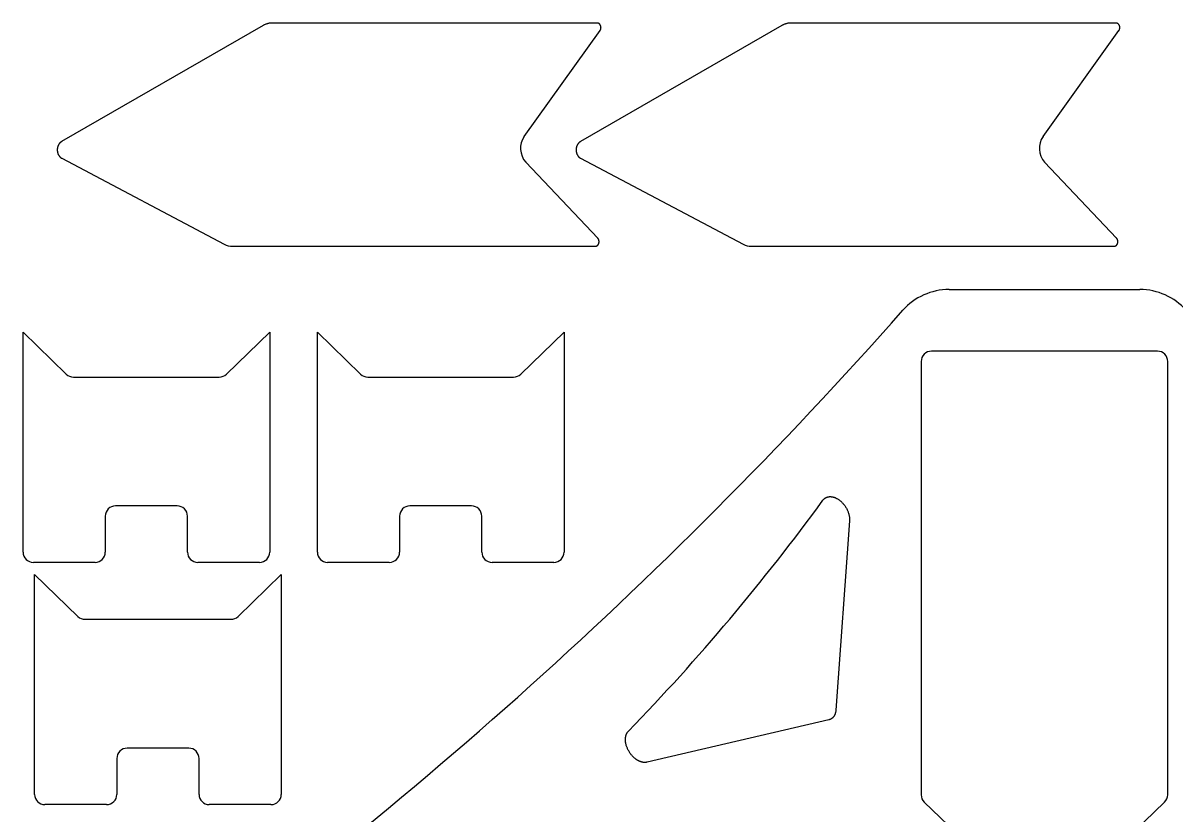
# Model space of a CAD drawing. Extents: x 2523 to 4264, y -377 to 761.
# Drawn here: x 2526 to 3087, y 373 to 758 of the extents above; entities that cross this region are included whole.
import ezdxf

# ---------------------------------------------------------------- set-up
doc = ezdxf.new("R2010")
doc.units = 0
doc.layers.get('0').update_dxf_attribs({"linetype": 'CONTINUOUS'})
doc.layers.add('DEFAULT', color=7, linetype='CONTINUOUS')

msp = doc.modelspace()

# ---------------------------------------------------------------- linework, layer by layer
for p, q in [((2976.13, 628.82), (3068.99, 628.82)), ((3077.56, 598.82), (2967.56, 598.82)), ((2962.56, 593.82), (2962.56, 382.94)), ((3082.56, 382.94), (3082.56, 593.82)), ((2964.08, 379.35), (2983.61, 360.44)), ((3061.52, 360.44), (3081.04, 379.35))]:
    msp.add_line(p, q)
at = {"color": 0, "linetype": 'BYBLOCK'}
for p, q in [((2525.61, 501.01), (2525.61, 608.01)), ((2525.61, 608.01), (2546.65, 587.62)), ((2624.56, 587.62), (2645.61, 608.01)), ((2645.61, 608.01), (2645.61, 501.01)), ((2668.8, 501.01), (2668.8, 608.01)), ((2668.8, 608.01), (2689.84, 587.62)), ((2767.75, 587.62), (2788.8, 608.01)), ((2788.8, 608.01), (2788.8, 501.01)), ((2550.13, 586.22), (2621.08, 586.22)), ((2693.32, 586.22), (2764.27, 586.22)), ((2600.61, 523.51), (2570.61, 523.51)), ((2743.8, 523.51), (2713.8, 523.51)), ((2565.61, 518.51), (2565.61, 501.01)), ((2605.61, 501.01), (2605.61, 518.51)), ((2708.8, 518.51), (2708.8, 501.01)), ((2748.8, 501.01), (2748.8, 518.51)), ((2560.61, 496.01), (2530.61, 496.01)), ((2640.61, 496.01), (2610.61, 496.01)), ((2703.8, 496.01), (2673.8, 496.01)), ((2783.8, 496.01), (2753.8, 496.01)), ((2531.22, 383.09), (2531.22, 490.09)), ((2531.22, 490.09), (2552.27, 469.7)), ((2630.18, 469.7), (2651.22, 490.09)), ((2651.22, 490.09), (2651.22, 383.09)), ((2555.75, 468.29), (2626.7, 468.29)), ((2606.22, 405.59), (2576.22, 405.59)), ((2571.22, 400.59), (2571.22, 383.09)), ((2611.22, 383.09), (2611.22, 400.59)), ((2566.22, 378.09), (2536.22, 378.09)), ((2646.22, 378.09), (2616.22, 378.09))]:
    msp.add_line(p, q, dxfattribs=at)
for centre, radius, start, end in [((2976.13, 598.82), 30, 90, 138.5038), ((3068.99, 598.82), 30, 41.4962, 90), ((1264.54, 2112.91), 2255.17, 305, 318.5038), ((2967.56, 593.82), 5, 90, 180), ((3077.56, 593.82), 5, 360, 90), ((2967.56, 382.94), 5, 180, 225.9076), ((3077.56, 382.94), 5, 314.0924, 360)]:
    msp.add_arc(centre, radius, start, end)
for centre, start, end in [((2550.13, 591.22), 225.9076, 270), ((2621.08, 591.22), 270, 314.0924), ((2693.32, 591.22), 225.9076, 270), ((2764.27, 591.22), 270, 314.0924), ((2570.61, 518.51), 90, 180), ((2600.61, 518.51), 0, 90), ((2713.8, 518.51), 90, 180), ((2743.8, 518.51), 0, 90), ((2530.61, 501.01), 180, 270), ((2560.61, 501.01), 270, 0), ((2610.61, 501.01), 180, 270), ((2640.61, 501.01), 270, 0), ((2673.8, 501.01), 180, 270), ((2703.8, 501.01), 270, 0), ((2753.8, 501.01), 180, 270), ((2783.8, 501.01), 270, 0), ((2555.75, 473.29), 225.9076, 270), ((2626.7, 473.29), 270, 314.0924), ((2576.22, 400.59), 90, 180), ((2606.22, 400.59), 360, 90), ((2536.22, 383.09), 180, 270), ((2566.22, 383.09), 270, 0), ((2616.22, 383.09), 180, 270), ((2646.22, 383.09), 270, 0)]:
    msp.add_arc(centre, 5, start, end, dxfattribs=at)
at = {"layer": 'DEFAULT'}
for p, q in [((2643.65, 757.93), (2643.38, 757.82)), ((2643.91, 758.02), (2643.65, 757.93)), ((2644.18, 758.11), (2643.91, 758.02)), ((2644.46, 758.19), (2644.18, 758.11)), ((2644.73, 758.26), (2644.46, 758.19)), ((2645.01, 758.32), (2644.73, 758.26)), ((2645.29, 758.38), (2645.01, 758.32)), ((2645.57, 758.42), (2645.29, 758.38)), ((2645.85, 758.45), (2645.57, 758.42)), ((2646.13, 758.48), (2645.85, 758.45)), ((2646.42, 758.49), (2646.13, 758.48)), ((2646.7, 758.5), (2646.42, 758.49)), ((2804.96, 758.5), (2646.7, 758.5)), ((2804.99, 758.5), (2804.96, 758.5)), ((2805.02, 758.5), (2804.99, 758.5)), ((2805.05, 758.5), (2805.02, 758.5)), ((2805.09, 758.49), (2805.05, 758.5)), ((2805.12, 758.49), (2805.09, 758.49)), ((2805.15, 758.49), (2805.12, 758.49)), ((2805.18, 758.48), (2805.15, 758.49)), ((2805.21, 758.48), (2805.18, 758.48)), ((2805.24, 758.47), (2805.21, 758.48)), ((2805.28, 758.47), (2805.24, 758.47)), ((2805.31, 758.46), (2805.28, 758.47)), ((2805.34, 758.45), (2805.31, 758.46)), ((2805.37, 758.44), (2805.34, 758.45)), ((2805.4, 758.43), (2805.37, 758.44)), ((2805.44, 758.42), (2805.4, 758.43)), ((2805.47, 758.41), (2805.44, 758.42)), ((2805.5, 758.4), (2805.47, 758.41)), ((2805.53, 758.39), (2805.5, 758.4)), ((2805.56, 758.38), (2805.53, 758.39)), ((2805.59, 758.36), (2805.56, 758.38)), ((2805.62, 758.35), (2805.59, 758.36)), ((2805.66, 758.33), (2805.62, 758.35)), ((2805.69, 758.32), (2805.66, 758.33)), ((2805.72, 758.3), (2805.69, 758.32)), ((2805.75, 758.28), (2805.72, 758.3)), ((2805.78, 758.27), (2805.75, 758.28)), ((2805.81, 758.25), (2805.78, 758.27)), ((2805.84, 758.23), (2805.81, 758.25)), ((2805.87, 758.21), (2805.84, 758.23)), ((2805.9, 758.19), (2805.87, 758.21)), ((2805.92, 758.17), (2805.9, 758.19)), ((2805.95, 758.14), (2805.92, 758.17)), ((2805.98, 758.12), (2805.95, 758.14)), ((2806.01, 758.1), (2805.98, 758.12)), ((2806.04, 758.08), (2806.01, 758.1)), ((2806.06, 758.05), (2806.04, 758.08)), ((2806.09, 758.03), (2806.06, 758.05)), ((2806.12, 758), (2806.09, 758.03)), ((2806.14, 757.97), (2806.12, 758)), ((2806.17, 757.95), (2806.14, 757.97)), ((2806.19, 757.92), (2806.17, 757.95)), ((2806.22, 757.89), (2806.19, 757.92)), ((2896.08, 757.93), (2895.82, 757.82)), ((2896.35, 758.02), (2896.08, 757.93)), ((2896.62, 758.11), (2896.35, 758.02)), ((2896.89, 758.19), (2896.62, 758.11)), ((2897.17, 758.26), (2896.89, 758.19)), ((2897.44, 758.32), (2897.17, 758.26)), ((2897.72, 758.38), (2897.44, 758.32)), ((2898, 758.42), (2897.72, 758.38)), ((2898.29, 758.45), (2898, 758.42)), ((2898.57, 758.48), (2898.29, 758.45)), ((2898.85, 758.49), (2898.57, 758.48)), ((2899.14, 758.5), (2898.85, 758.49)), ((3057.39, 758.5), (2899.14, 758.5)), ((3057.43, 758.5), (3057.39, 758.5)), ((3057.46, 758.5), (3057.43, 758.5)), ((3057.49, 758.5), (3057.46, 758.5)), ((3057.52, 758.49), (3057.49, 758.5)), ((3057.55, 758.49), (3057.52, 758.49)), ((3057.58, 758.49), (3057.55, 758.49)), ((3057.61, 758.48), (3057.58, 758.49)), ((3057.65, 758.48), (3057.61, 758.48)), ((3057.68, 758.47), (3057.65, 758.48)), ((3057.71, 758.47), (3057.68, 758.47)), ((3057.74, 758.46), (3057.71, 758.47)), ((3057.77, 758.45), (3057.74, 758.46)), ((3057.81, 758.44), (3057.77, 758.45)), ((3057.84, 758.43), (3057.81, 758.44)), ((3057.87, 758.42), (3057.84, 758.43)), ((3057.9, 758.41), (3057.87, 758.42)), ((3057.93, 758.4), (3057.9, 758.41)), ((3057.96, 758.39), (3057.93, 758.4)), ((3058, 758.38), (3057.96, 758.39)), ((3058.03, 758.36), (3058, 758.38)), ((3058.06, 758.35), (3058.03, 758.36)), ((3058.09, 758.33), (3058.06, 758.35)), ((3058.12, 758.32), (3058.09, 758.33)), ((3058.15, 758.3), (3058.12, 758.32)), ((3058.18, 758.28), (3058.15, 758.3)), ((3058.21, 758.27), (3058.18, 758.28)), ((3058.24, 758.25), (3058.21, 758.27)), ((3058.27, 758.23), (3058.24, 758.25)), ((3058.3, 758.21), (3058.27, 758.23)), ((3058.33, 758.19), (3058.3, 758.21)), ((3058.36, 758.17), (3058.33, 758.19)), ((3058.39, 758.14), (3058.36, 758.17)), ((3058.41, 758.12), (3058.39, 758.14)), ((3058.44, 758.1), (3058.41, 758.12)), ((3058.47, 758.08), (3058.44, 758.1)), ((3058.5, 758.05), (3058.47, 758.08)), ((3058.52, 758.03), (3058.5, 758.05)), ((3058.55, 758), (3058.52, 758.03)), ((3058.58, 757.97), (3058.55, 758)), ((3058.6, 757.95), (3058.58, 757.97)), ((3058.63, 757.92), (3058.6, 757.95)), ((3058.65, 757.89), (3058.63, 757.92)), ((2642.37, 757.31), (2544.33, 700.79)), ((2642.62, 757.45), (2642.37, 757.31)), ((2642.87, 757.58), (2642.62, 757.45)), ((2643.12, 757.71), (2642.87, 757.58)), ((2643.38, 757.82), (2643.12, 757.71)), ((2769.43, 703.32), (2806.34, 754.81)), ((2894.8, 757.31), (2796.77, 700.79)), ((2806.24, 757.87), (2806.22, 757.89)), ((2806.26, 757.84), (2806.24, 757.87)), ((2806.29, 757.81), (2806.26, 757.84)), ((2806.31, 757.78), (2806.29, 757.81)), ((2806.35, 757.72), (2806.31, 757.78)), ((2806.34, 754.81), (2806.39, 754.87)), ((2806.4, 757.66), (2806.35, 757.72)), ((2806.39, 754.87), (2806.42, 754.93)), ((2806.44, 757.59), (2806.4, 757.66)), ((2806.42, 754.93), (2806.46, 754.99)), ((2806.47, 757.53), (2806.44, 757.59)), ((2806.46, 754.99), (2806.5, 755.06)), ((2806.51, 757.46), (2806.47, 757.53)), ((2806.5, 755.06), (2806.53, 755.12)), ((2806.54, 757.4), (2806.51, 757.46)), ((2806.53, 755.12), (2806.56, 755.19)), ((2806.57, 757.33), (2806.54, 757.4)), ((2806.56, 755.19), (2806.59, 755.26)), ((2806.6, 757.26), (2806.57, 757.33)), ((2806.59, 755.26), (2806.62, 755.33)), ((2806.63, 757.2), (2806.6, 757.26)), ((2806.62, 755.33), (2806.65, 755.41)), ((2806.65, 757.13), (2806.63, 757.2)), ((2806.68, 757.06), (2806.65, 757.13)), ((2806.65, 755.41), (2806.68, 755.48)), ((2806.7, 756.98), (2806.68, 757.06)), ((2806.68, 755.48), (2806.7, 755.56)), ((2806.72, 756.91), (2806.7, 756.98)), ((2806.7, 755.56), (2806.72, 755.63)), ((2806.74, 756.83), (2806.72, 756.91)), ((2806.72, 755.63), (2806.74, 755.71)), ((2806.75, 756.76), (2806.74, 756.83)), ((2806.74, 755.71), (2806.75, 755.79)), ((2806.76, 756.68), (2806.75, 756.76)), ((2806.75, 755.79), (2806.77, 755.87)), ((2806.78, 756.6), (2806.76, 756.68)), ((2806.77, 755.87), (2806.78, 755.95)), ((2806.78, 756.52), (2806.78, 756.6)), ((2806.79, 756.44), (2806.78, 756.52)), ((2806.78, 756.03), (2806.79, 756.12)), ((2806.78, 755.95), (2806.78, 756.03)), ((2806.79, 756.36), (2806.79, 756.44)), ((2806.8, 756.28), (2806.79, 756.36)), ((2806.79, 756.2), (2806.8, 756.28)), ((2806.79, 756.12), (2806.79, 756.2)), ((2895.05, 757.45), (2894.8, 757.31)), ((2895.3, 757.58), (2895.05, 757.45)), ((2895.56, 757.71), (2895.3, 757.58)), ((2895.82, 757.82), (2895.56, 757.71)), ((3021.87, 703.32), (3058.78, 754.81)), ((3058.68, 757.87), (3058.65, 757.89)), ((3058.7, 757.84), (3058.68, 757.87)), ((3058.72, 757.81), (3058.7, 757.84)), ((3058.74, 757.78), (3058.72, 757.81)), ((3058.79, 757.72), (3058.74, 757.78)), ((3058.78, 754.81), (3058.82, 754.87)), ((3058.83, 757.66), (3058.79, 757.72)), ((3058.82, 754.87), (3058.86, 754.93)), ((3058.87, 757.59), (3058.83, 757.66)), ((3058.86, 754.93), (3058.9, 754.99)), ((3058.91, 757.53), (3058.87, 757.59)), ((3058.9, 754.99), (3058.93, 755.06)), ((3058.94, 757.46), (3058.91, 757.53)), ((3058.93, 755.06), (3058.97, 755.12)), ((3058.98, 757.4), (3058.94, 757.46)), ((3058.97, 755.12), (3059, 755.19)), ((3059.01, 757.33), (3058.98, 757.4)), ((3059, 755.19), (3059.03, 755.26)), ((3059.04, 757.26), (3059.01, 757.33)), ((3059.03, 755.26), (3059.06, 755.33)), ((3059.06, 757.2), (3059.04, 757.26)), ((3059.09, 757.13), (3059.06, 757.2)), ((3059.06, 755.33), (3059.08, 755.41)), ((3059.08, 755.41), (3059.11, 755.48)), ((3059.11, 757.06), (3059.09, 757.13)), ((3059.13, 756.98), (3059.11, 757.06)), ((3059.11, 755.48), (3059.13, 755.56)), ((3059.15, 756.91), (3059.13, 756.98)), ((3059.13, 755.56), (3059.15, 755.63)), ((3059.17, 756.83), (3059.15, 756.91)), ((3059.15, 755.63), (3059.17, 755.71)), ((3059.19, 756.76), (3059.17, 756.83)), ((3059.17, 755.71), (3059.19, 755.79)), ((3059.2, 756.68), (3059.19, 756.76)), ((3059.19, 755.79), (3059.2, 755.87)), ((3059.21, 756.6), (3059.2, 756.68)), ((3059.2, 755.87), (3059.21, 755.95)), ((3059.22, 756.52), (3059.21, 756.6)), ((3059.21, 755.95), (3059.22, 756.03)), ((3059.22, 756.44), (3059.22, 756.52)), ((3059.23, 756.36), (3059.22, 756.44)), ((3059.22, 756.12), (3059.23, 756.2)), ((3059.22, 756.03), (3059.22, 756.12)), ((3059.23, 756.28), (3059.23, 756.36)), ((3059.23, 756.2), (3059.23, 756.28)), ((2542.25, 697.16), (2542.24, 697)), ((2542.24, 697), (2542.24, 696.85)), ((2542.24, 696.85), (2542.24, 696.7)), ((2542.24, 696.7), (2542.24, 696.55)), ((2542.24, 696.55), (2542.25, 696.4)), ((2542.27, 697.31), (2542.25, 697.16)), ((2542.25, 696.4), (2542.27, 696.24)), ((2542.28, 697.47), (2542.27, 697.31)), ((2542.27, 696.24), (2542.28, 696.09)), ((2542.31, 697.62), (2542.28, 697.47)), ((2542.33, 697.78), (2542.31, 697.62)), ((2542.37, 697.93), (2542.33, 697.78)), ((2542.4, 698.09), (2542.37, 697.93)), ((2542.44, 698.24), (2542.4, 698.09)), ((2542.49, 698.39), (2542.44, 698.24)), ((2542.54, 698.54), (2542.49, 698.39)), ((2542.6, 698.69), (2542.54, 698.54)), ((2542.66, 698.83), (2542.6, 698.69)), ((2542.72, 698.98), (2542.66, 698.83)), ((2542.79, 699.12), (2542.72, 698.98)), ((2542.86, 699.26), (2542.79, 699.12)), ((2542.94, 699.39), (2542.86, 699.26)), ((2543.02, 699.52), (2542.94, 699.39)), ((2543.11, 699.65), (2543.02, 699.52)), ((2543.15, 699.71), (2543.11, 699.65)), ((2543.2, 699.77), (2543.15, 699.71)), ((2543.24, 699.83), (2543.2, 699.77)), ((2543.29, 699.89), (2543.24, 699.83)), ((2543.33, 699.94), (2543.29, 699.89)), ((2543.38, 700), (2543.33, 699.94)), ((2543.43, 700.05), (2543.38, 700)), ((2543.48, 700.11), (2543.43, 700.05)), ((2543.53, 700.16), (2543.48, 700.11)), ((2543.58, 700.21), (2543.53, 700.16)), ((2543.63, 700.26), (2543.58, 700.21)), ((2543.68, 700.31), (2543.63, 700.26)), ((2543.73, 700.36), (2543.68, 700.31)), ((2543.79, 700.4), (2543.73, 700.36)), ((2543.84, 700.45), (2543.79, 700.4)), ((2543.89, 700.49), (2543.84, 700.45)), ((2543.95, 700.53), (2543.89, 700.49)), ((2544, 700.57), (2543.95, 700.53)), ((2544.06, 700.61), (2544, 700.57)), ((2544.11, 700.65), (2544.06, 700.61)), ((2544.17, 700.69), (2544.11, 700.65)), ((2544.22, 700.72), (2544.17, 700.69)), ((2544.28, 700.76), (2544.22, 700.72)), ((2544.33, 700.79), (2544.28, 700.76)), ((2794.68, 697), (2794.67, 696.85)), ((2794.67, 696.85), (2794.67, 696.7)), ((2794.67, 696.7), (2794.68, 696.55)), ((2794.69, 697.16), (2794.68, 697)), ((2794.68, 696.55), (2794.69, 696.4)), ((2794.7, 697.31), (2794.69, 697.16)), ((2794.69, 696.4), (2794.7, 696.24)), ((2794.72, 697.47), (2794.7, 697.31)), ((2794.7, 696.24), (2794.72, 696.09)), ((2794.74, 697.62), (2794.72, 697.47)), ((2794.77, 697.78), (2794.74, 697.62)), ((2794.8, 697.93), (2794.77, 697.78)), ((2794.84, 698.09), (2794.8, 697.93)), ((2794.88, 698.24), (2794.84, 698.09)), ((2794.93, 698.39), (2794.88, 698.24)), ((2794.98, 698.54), (2794.93, 698.39)), ((2795.03, 698.69), (2794.98, 698.54)), ((2795.09, 698.83), (2795.03, 698.69)), ((2795.16, 698.98), (2795.09, 698.83)), ((2795.23, 699.12), (2795.16, 698.98)), ((2795.3, 699.26), (2795.23, 699.12)), ((2795.38, 699.39), (2795.3, 699.26)), ((2795.46, 699.52), (2795.38, 699.39)), ((2795.54, 699.65), (2795.46, 699.52)), ((2795.59, 699.71), (2795.54, 699.65)), ((2795.63, 699.77), (2795.59, 699.71)), ((2795.68, 699.83), (2795.63, 699.77)), ((2795.72, 699.89), (2795.68, 699.83)), ((2795.77, 699.94), (2795.72, 699.89)), ((2795.82, 700), (2795.77, 699.94)), ((2795.86, 700.05), (2795.82, 700)), ((2795.91, 700.11), (2795.86, 700.05)), ((2795.96, 700.16), (2795.91, 700.11)), ((2796.01, 700.21), (2795.96, 700.16)), ((2796.07, 700.26), (2796.01, 700.21)), ((2796.12, 700.31), (2796.07, 700.26)), ((2796.17, 700.36), (2796.12, 700.31)), ((2796.22, 700.4), (2796.17, 700.36)), ((2796.27, 700.45), (2796.22, 700.4)), ((2796.33, 700.49), (2796.27, 700.45)), ((2796.38, 700.53), (2796.33, 700.49)), ((2796.44, 700.57), (2796.38, 700.53)), ((2796.49, 700.61), (2796.44, 700.57)), ((2796.55, 700.65), (2796.49, 700.61)), ((2796.6, 700.69), (2796.55, 700.65)), ((2796.66, 700.72), (2796.6, 700.69)), ((2796.71, 700.76), (2796.66, 700.72)), ((2796.77, 700.79), (2796.71, 700.76)), ((2542.28, 696.09), (2542.31, 695.93)), ((2542.31, 695.93), (2542.33, 695.78)), ((2542.33, 695.78), (2542.36, 695.63)), ((2542.36, 695.63), (2542.4, 695.47)), ((2542.4, 695.47), (2542.44, 695.32)), ((2542.44, 695.32), (2542.49, 695.17)), ((2542.49, 695.17), (2542.54, 695.02)), ((2542.54, 695.02), (2542.59, 694.87)), ((2542.59, 694.87), (2542.65, 694.72)), ((2542.65, 694.72), (2542.72, 694.58)), ((2542.72, 694.58), (2542.78, 694.44)), ((2542.78, 694.44), (2542.86, 694.3)), ((2542.86, 694.3), (2542.93, 694.17)), ((2542.93, 694.17), (2543.01, 694.04)), ((2543.01, 694.04), (2543.1, 693.91)), ((2543.1, 693.91), (2543.14, 693.85)), ((2543.14, 693.85), (2543.19, 693.79)), ((2543.19, 693.79), (2543.23, 693.73)), ((2543.23, 693.73), (2543.28, 693.67)), ((2543.28, 693.67), (2543.33, 693.61)), ((2543.33, 693.61), (2543.37, 693.56)), ((2543.37, 693.56), (2543.42, 693.5)), ((2543.42, 693.5), (2543.47, 693.45)), ((2543.47, 693.45), (2543.52, 693.39)), ((2543.52, 693.39), (2543.57, 693.34)), ((2543.57, 693.34), (2543.62, 693.29)), ((2543.62, 693.29), (2543.67, 693.24)), ((2543.67, 693.24), (2543.73, 693.19)), ((2543.73, 693.19), (2543.78, 693.15)), ((2543.78, 693.15), (2543.83, 693.1)), ((2543.83, 693.1), (2543.89, 693.06)), ((2543.89, 693.06), (2543.94, 693.02)), ((2543.94, 693.02), (2544, 692.97)), ((2544, 692.97), (2544.05, 692.93)), ((2544.05, 692.93), (2544.11, 692.9)), ((2544.11, 692.9), (2544.16, 692.86)), ((2544.16, 692.86), (2544.22, 692.82)), ((2544.22, 692.82), (2544.27, 692.79)), ((2544.27, 692.79), (2544.33, 692.75)), ((2544.33, 692.75), (2544.39, 692.72)), ((2544.39, 692.72), (2544.44, 692.69)), ((2544.44, 692.69), (2623.49, 650.89)), ((2805.23, 653.78), (2770.16, 690.76)), ((2794.72, 696.09), (2794.74, 695.93)), ((2794.74, 695.93), (2794.77, 695.78)), ((2794.77, 695.78), (2794.8, 695.63)), ((2794.8, 695.63), (2794.83, 695.47)), ((2794.83, 695.47), (2794.87, 695.32)), ((2794.87, 695.32), (2794.92, 695.17)), ((2794.92, 695.17), (2794.97, 695.02)), ((2794.97, 695.02), (2795.03, 694.87)), ((2795.03, 694.87), (2795.09, 694.72)), ((2795.09, 694.72), (2795.15, 694.58)), ((2795.15, 694.58), (2795.22, 694.44)), ((2795.22, 694.44), (2795.29, 694.3)), ((2795.29, 694.3), (2795.37, 694.17)), ((2795.37, 694.17), (2795.45, 694.04)), ((2795.45, 694.04), (2795.53, 693.91)), ((2795.53, 693.91), (2795.58, 693.85)), ((2795.58, 693.85), (2795.62, 693.79)), ((2795.62, 693.79), (2795.67, 693.73)), ((2795.67, 693.73), (2795.71, 693.67)), ((2795.71, 693.67), (2795.76, 693.61)), ((2795.76, 693.61), (2795.81, 693.56)), ((2795.81, 693.56), (2795.86, 693.5)), ((2795.86, 693.5), (2795.9, 693.45)), ((2795.9, 693.45), (2795.95, 693.39)), ((2795.95, 693.39), (2796, 693.34)), ((2796, 693.34), (2796.06, 693.29)), ((2796.06, 693.29), (2796.11, 693.24)), ((2796.11, 693.24), (2796.16, 693.19)), ((2796.16, 693.19), (2796.21, 693.15)), ((2796.21, 693.15), (2796.27, 693.1)), ((2796.27, 693.1), (2796.32, 693.06)), ((2796.32, 693.06), (2796.37, 693.02)), ((2796.37, 693.02), (2796.43, 692.97)), ((2796.43, 692.97), (2796.48, 692.93)), ((2796.48, 692.93), (2796.54, 692.9)), ((2796.54, 692.9), (2796.6, 692.86)), ((2796.6, 692.86), (2796.65, 692.82)), ((2796.65, 692.82), (2796.71, 692.79)), ((2796.71, 692.79), (2796.76, 692.75)), ((2796.76, 692.75), (2796.82, 692.72)), ((2796.82, 692.72), (2796.88, 692.69)), ((2796.88, 692.69), (2875.93, 650.89)), ((3057.67, 653.78), (3022.59, 690.76)), ((2805.26, 653.75), (2805.23, 653.78)), ((2805.28, 653.73), (2805.26, 653.75)), ((2805.3, 653.7), (2805.28, 653.73)), ((2805.33, 653.67), (2805.3, 653.7)), ((2805.35, 653.64), (2805.33, 653.67)), ((2805.38, 653.61), (2805.35, 653.64)), ((2805.4, 653.58), (2805.38, 653.61)), ((2805.42, 653.55), (2805.4, 653.58)), ((2805.44, 653.52), (2805.42, 653.55)), ((2805.46, 653.49), (2805.44, 653.52)), ((2805.48, 653.45), (2805.46, 653.49)), ((2805.51, 653.42), (2805.48, 653.45)), ((2805.55, 653.35), (2805.51, 653.42)), ((2805.58, 653.28), (2805.55, 653.35)), ((2805.62, 653.21), (2805.58, 653.28)), ((2805.65, 653.13), (2805.62, 653.21)), ((2805.69, 653.05), (2805.65, 653.13)), ((2805.71, 652.98), (2805.69, 653.05)), ((2805.7, 651.17), (2805.72, 651.25)), ((2805.74, 652.9), (2805.71, 652.98)), ((2805.72, 651.25), (2805.75, 651.32)), ((2805.77, 652.81), (2805.74, 652.9)), ((2805.75, 651.32), (2805.77, 651.39)), ((2805.79, 652.73), (2805.77, 652.81)), ((2805.77, 651.39), (2805.79, 651.47)), ((2805.81, 652.65), (2805.79, 652.73)), ((2805.79, 651.47), (2805.81, 651.55)), ((2805.82, 652.56), (2805.81, 652.65)), ((2805.81, 651.55), (2805.82, 651.63)), ((2805.84, 652.48), (2805.82, 652.56)), ((2805.82, 651.63), (2805.84, 651.71)), ((2805.85, 652.39), (2805.84, 652.48)), ((2805.84, 651.71), (2805.85, 651.79)), ((2805.86, 652.3), (2805.85, 652.39)), ((2805.85, 651.88), (2805.86, 651.96)), ((2805.85, 651.79), (2805.85, 651.88)), ((2805.86, 652.22), (2805.86, 652.3)), ((2805.86, 652.13), (2805.86, 652.22)), ((2805.86, 652.05), (2805.86, 652.13)), ((2805.86, 651.96), (2805.86, 652.05)), ((3057.69, 653.75), (3057.67, 653.78)), ((3057.71, 653.73), (3057.69, 653.75)), ((3057.74, 653.7), (3057.71, 653.73)), ((3057.76, 653.67), (3057.74, 653.7)), ((3057.79, 653.64), (3057.76, 653.67)), ((3057.81, 653.61), (3057.79, 653.64)), ((3057.83, 653.58), (3057.81, 653.61)), ((3057.85, 653.55), (3057.83, 653.58)), ((3057.88, 653.52), (3057.85, 653.55)), ((3057.9, 653.49), (3057.88, 653.52)), ((3057.92, 653.45), (3057.9, 653.49)), ((3057.94, 653.42), (3057.92, 653.45)), ((3057.98, 653.35), (3057.94, 653.42)), ((3058.02, 653.28), (3057.98, 653.35)), ((3058.05, 653.21), (3058.02, 653.28)), ((3058.09, 653.13), (3058.05, 653.21)), ((3058.12, 653.05), (3058.09, 653.13)), ((3058.15, 652.98), (3058.12, 653.05)), ((3058.13, 651.17), (3058.16, 651.25)), ((3058.18, 652.9), (3058.15, 652.98)), ((3058.16, 651.25), (3058.18, 651.32)), ((3058.2, 652.81), (3058.18, 652.9)), ((3058.18, 651.32), (3058.2, 651.39)), ((3058.22, 652.73), (3058.2, 652.81)), ((3058.2, 651.39), (3058.22, 651.47)), ((3058.24, 652.65), (3058.22, 652.73)), ((3058.22, 651.47), (3058.24, 651.55)), ((3058.26, 652.56), (3058.24, 652.65)), ((3058.24, 651.55), (3058.26, 651.63)), ((3058.27, 652.48), (3058.26, 652.56)), ((3058.26, 651.63), (3058.27, 651.71)), ((3058.28, 652.39), (3058.27, 652.48)), ((3058.27, 651.71), (3058.28, 651.79)), ((3058.29, 652.3), (3058.28, 652.39)), ((3058.28, 651.79), (3058.29, 651.88)), ((3058.29, 652.22), (3058.29, 652.3)), ((3058.3, 652.13), (3058.29, 652.22)), ((3058.29, 651.96), (3058.3, 652.05)), ((3058.29, 651.88), (3058.29, 651.96)), ((3058.3, 652.05), (3058.3, 652.13)), ((2627.53, 649.87), (2804.03, 649.87)), ((2804.03, 649.87), (2804.06, 649.87)), ((2804.06, 649.87), (2804.09, 649.88)), ((2804.09, 649.88), (2804.13, 649.88)), ((2804.13, 649.88), (2804.16, 649.88)), ((2804.16, 649.88), (2804.19, 649.88)), ((2804.19, 649.88), (2804.23, 649.89)), ((2804.23, 649.89), (2804.26, 649.89)), ((2804.26, 649.89), (2804.29, 649.9)), ((2804.29, 649.9), (2804.33, 649.9)), ((2804.33, 649.9), (2804.36, 649.91)), ((2804.36, 649.91), (2804.4, 649.92)), ((2804.4, 649.92), (2804.43, 649.93)), ((2804.43, 649.93), (2804.46, 649.94)), ((2804.46, 649.94), (2804.5, 649.95)), ((2804.5, 649.95), (2804.53, 649.96)), ((2804.53, 649.96), (2804.56, 649.97)), ((2804.56, 649.97), (2804.6, 649.98)), ((2804.6, 649.98), (2804.63, 650)), ((2804.63, 650), (2804.66, 650.01)), ((2804.66, 650.01), (2804.7, 650.03)), ((2804.7, 650.03), (2804.73, 650.04)), ((2804.73, 650.04), (2804.76, 650.06)), ((2804.76, 650.06), (2804.79, 650.08)), ((2804.79, 650.08), (2804.83, 650.1)), ((2804.83, 650.1), (2804.86, 650.11)), ((2804.86, 650.11), (2804.89, 650.13)), ((2804.89, 650.13), (2804.92, 650.16)), ((2804.92, 650.16), (2804.95, 650.18)), ((2804.95, 650.18), (2804.98, 650.2)), ((2804.98, 650.2), (2805.01, 650.22)), ((2805.01, 650.22), (2805.04, 650.25)), ((2805.04, 650.25), (2805.07, 650.27)), ((2805.07, 650.27), (2805.1, 650.3)), ((2805.1, 650.3), (2805.13, 650.32)), ((2805.13, 650.32), (2805.16, 650.35)), ((2805.16, 650.35), (2805.19, 650.38)), ((2805.19, 650.38), (2805.22, 650.4)), ((2805.22, 650.4), (2805.24, 650.43)), ((2805.24, 650.43), (2805.27, 650.46)), ((2805.27, 650.46), (2805.3, 650.49)), ((2805.3, 650.49), (2805.32, 650.52)), ((2805.32, 650.52), (2805.35, 650.55)), ((2805.35, 650.55), (2805.37, 650.58)), ((2805.37, 650.58), (2805.39, 650.61)), ((2805.39, 650.61), (2805.42, 650.65)), ((2805.42, 650.65), (2805.44, 650.68)), ((2805.44, 650.68), (2805.46, 650.71)), ((2805.46, 650.71), (2805.48, 650.75)), ((2805.48, 650.75), (2805.51, 650.78)), ((2805.51, 650.78), (2805.53, 650.81)), ((2805.53, 650.81), (2805.57, 650.88)), ((2805.57, 650.88), (2805.6, 650.95)), ((2805.6, 650.95), (2805.64, 651.03)), ((2805.64, 651.03), (2805.67, 651.1)), ((2805.67, 651.1), (2805.7, 651.17)), ((2879.96, 649.87), (3056.46, 649.87)), ((3056.46, 649.87), (3056.49, 649.87)), ((3056.49, 649.87), (3056.53, 649.88)), ((3056.53, 649.88), (3056.56, 649.88)), ((3056.56, 649.88), (3056.59, 649.88)), ((3056.59, 649.88), (3056.63, 649.88)), ((3056.63, 649.88), (3056.66, 649.89)), ((3056.66, 649.89), (3056.69, 649.89)), ((3056.69, 649.89), (3056.73, 649.9)), ((3056.73, 649.9), (3056.76, 649.9)), ((3056.76, 649.9), (3056.8, 649.91)), ((3056.8, 649.91), (3056.83, 649.92)), ((3056.83, 649.92), (3056.86, 649.93)), ((3056.86, 649.93), (3056.9, 649.94)), ((3056.9, 649.94), (3056.93, 649.95)), ((3056.93, 649.95), (3056.96, 649.96)), ((3056.96, 649.96), (3057, 649.97)), ((3057, 649.97), (3057.03, 649.98)), ((3057.03, 649.98), (3057.06, 650)), ((3057.06, 650), (3057.1, 650.01)), ((3057.1, 650.01), (3057.13, 650.03)), ((3057.13, 650.03), (3057.16, 650.04)), ((3057.16, 650.04), (3057.2, 650.06)), ((3057.2, 650.06), (3057.23, 650.08)), ((3057.23, 650.08), (3057.26, 650.1)), ((3057.26, 650.1), (3057.29, 650.11)), ((3057.29, 650.11), (3057.32, 650.13)), ((3057.32, 650.13), (3057.36, 650.16)), ((3057.36, 650.16), (3057.39, 650.18)), ((3057.39, 650.18), (3057.42, 650.2)), ((3057.42, 650.2), (3057.45, 650.22)), ((3057.45, 650.22), (3057.48, 650.25)), ((3057.48, 650.25), (3057.51, 650.27)), ((3057.51, 650.27), (3057.54, 650.3)), ((3057.54, 650.3), (3057.57, 650.32)), ((3057.57, 650.32), (3057.59, 650.35)), ((3057.59, 650.35), (3057.62, 650.38)), ((3057.62, 650.38), (3057.65, 650.4)), ((3057.65, 650.4), (3057.68, 650.43)), ((3057.68, 650.43), (3057.7, 650.46)), ((3057.7, 650.46), (3057.73, 650.49)), ((3057.73, 650.49), (3057.76, 650.52)), ((3057.76, 650.52), (3057.78, 650.55)), ((3057.78, 650.55), (3057.8, 650.58)), ((3057.8, 650.58), (3057.83, 650.61)), ((3057.83, 650.61), (3057.85, 650.65)), ((3057.85, 650.65), (3057.87, 650.68)), ((3057.87, 650.68), (3057.9, 650.71)), ((3057.9, 650.71), (3057.92, 650.75)), ((3057.92, 650.75), (3057.94, 650.78)), ((3057.94, 650.78), (3057.96, 650.81)), ((3057.96, 650.81), (3058, 650.88)), ((3058, 650.88), (3058.04, 650.95)), ((3058.04, 650.95), (3058.07, 651.03)), ((3058.07, 651.03), (3058.1, 651.1)), ((3058.1, 651.1), (3058.13, 651.17)), ((2916.62, 527.71), (2916.74, 527.75)), ((2916.74, 527.75), (2916.86, 527.79)), ((2916.86, 527.79), (2916.99, 527.83)), ((2916.99, 527.83), (2917.12, 527.87)), ((2917.12, 527.87), (2917.24, 527.9)), ((2917.24, 527.9), (2917.38, 527.92)), ((2917.38, 527.92), (2917.51, 527.95)), ((2917.51, 527.95), (2917.64, 527.97)), ((2917.64, 527.97), (2917.78, 527.98)), ((2917.78, 527.98), (2917.92, 528)), ((2917.92, 528), (2918.05, 528)), ((2918.05, 528), (2918.19, 528.01)), ((2918.19, 528.01), (2918.34, 528.01)), ((2918.34, 528.01), (2918.48, 528.01)), ((2918.48, 528.01), (2918.62, 528)), ((2918.62, 528), (2918.77, 527.99)), ((2918.77, 527.99), (2918.91, 527.97)), ((2918.91, 527.97), (2919.06, 527.96)), ((2919.06, 527.96), (2919.2, 527.93)), ((2919.2, 527.93), (2919.35, 527.91)), ((2919.35, 527.91), (2919.5, 527.88)), ((2919.5, 527.88), (2919.65, 527.84)), ((2919.65, 527.84), (2919.79, 527.81)), ((2919.79, 527.81), (2919.94, 527.77)), ((2919.94, 527.77), (2920.09, 527.72)), ((2920.09, 527.72), (2920.24, 527.67)), ((2914.8, 526.28), (2914.87, 526.38)), ((2914.87, 526.38), (2914.94, 526.47)), ((2914.94, 526.47), (2915.02, 526.57)), ((2915.02, 526.57), (2915.1, 526.66)), ((2915.1, 526.66), (2915.18, 526.75)), ((2915.18, 526.75), (2915.27, 526.83)), ((2915.27, 526.83), (2915.36, 526.92)), ((2915.36, 526.92), (2915.45, 527)), ((2915.45, 527), (2915.54, 527.08)), ((2915.54, 527.08), (2915.64, 527.15)), ((2915.64, 527.15), (2915.74, 527.23)), ((2915.74, 527.23), (2915.84, 527.3)), ((2915.84, 527.3), (2915.94, 527.36)), ((2915.94, 527.36), (2916.05, 527.43)), ((2916.05, 527.43), (2916.16, 527.49)), ((2916.16, 527.49), (2916.27, 527.55)), ((2916.27, 527.55), (2916.38, 527.6)), ((2916.38, 527.6), (2916.5, 527.66)), ((2916.5, 527.66), (2916.62, 527.71)), ((2920.24, 527.67), (2920.39, 527.62)), ((2920.39, 527.62), (2920.53, 527.57)), ((2920.53, 527.57), (2920.68, 527.51)), ((2920.68, 527.51), (2920.83, 527.45)), ((2920.83, 527.45), (2920.97, 527.39)), ((2920.97, 527.39), (2921.12, 527.32)), ((2921.12, 527.32), (2921.26, 527.25)), ((2921.26, 527.25), (2921.41, 527.18)), ((2921.41, 527.18), (2921.55, 527.1)), ((2921.55, 527.1), (2921.83, 526.94)), ((2921.83, 526.94), (2922.11, 526.77)), ((2922.11, 526.77), (2922.38, 526.59)), ((2922.38, 526.59), (2922.65, 526.41)), ((2922.65, 526.41), (2922.91, 526.21)), ((2922.91, 526.21), (2923.16, 526.01)), ((2923.16, 526.01), (2923.42, 525.79)), ((2923.42, 525.79), (2923.67, 525.56)), ((2923.67, 525.56), (2923.93, 525.32)), ((2923.93, 525.32), (2924.18, 525.07)), ((2924.18, 525.07), (2924.42, 524.81)), ((2924.42, 524.81), (2924.67, 524.53)), ((2924.67, 524.53), (2924.91, 524.25)), ((2924.91, 524.25), (2925.14, 523.95)), ((2925.14, 523.95), (2925.36, 523.65)), ((2925.36, 523.65), (2925.58, 523.33)), ((2925.58, 523.33), (2925.8, 523.01)), ((2925.8, 523.01), (2926, 522.68)), ((2926, 522.68), (2926.19, 522.35)), ((2926.19, 522.35), (2926.38, 522.01)), ((2926.38, 522.01), (2926.55, 521.66)), ((2926.55, 521.66), (2926.71, 521.31)), ((2926.71, 521.31), (2926.86, 520.96)), ((2926.86, 520.96), (2927, 520.61)), ((2927, 520.61), (2927.13, 520.26)), ((2927.13, 520.26), (2927.25, 519.9)), ((2927.25, 519.9), (2927.35, 519.55)), ((2927.35, 519.55), (2927.44, 519.2)), ((2927.44, 519.2), (2927.52, 518.86)), ((2927.52, 518.86), (2927.58, 518.52)), ((2927.58, 518.52), (2927.63, 518.18)), ((2927.63, 518.18), (2927.68, 517.85)), ((2927.68, 517.85), (2927.7, 517.53)), ((2927.7, 517.53), (2927.71, 517.37)), ((2927.71, 517.37), (2927.72, 517.21)), ((2927.72, 517.21), (2927.73, 517.05)), ((2927.73, 516.75), (2927.72, 516.6)), ((2927.72, 516.6), (2927.72, 516.45)), ((2927.73, 517.05), (2927.73, 516.9)), ((2927.73, 516.9), (2927.73, 516.75)), ((2927.71, 516.3), (2921.05, 424)), ((2927.72, 516.45), (2927.71, 516.3)), ((2920.12, 421.09), (2920.07, 421.01)), ((2920.17, 421.17), (2920.12, 421.09)), ((2920.23, 421.25), (2920.17, 421.17)), ((2920.28, 421.34), (2920.23, 421.25)), ((2920.33, 421.42), (2920.28, 421.34)), ((2920.37, 421.51), (2920.33, 421.42)), ((2920.42, 421.6), (2920.37, 421.51)), ((2920.46, 421.68), (2920.42, 421.6)), ((2920.51, 421.77), (2920.46, 421.68)), ((2920.55, 421.87), (2920.51, 421.77)), ((2920.59, 421.96), (2920.55, 421.87)), ((2920.63, 422.05), (2920.59, 421.96)), ((2920.66, 422.15), (2920.63, 422.05)), ((2920.7, 422.24), (2920.66, 422.15)), ((2920.73, 422.34), (2920.7, 422.24)), ((2920.79, 422.54), (2920.73, 422.34)), ((2920.85, 422.74), (2920.79, 422.54)), ((2920.9, 422.94), (2920.85, 422.74)), ((2920.94, 423.15), (2920.9, 422.94)), ((2920.98, 423.36), (2920.94, 423.15)), ((2921.01, 423.57), (2920.98, 423.36)), ((2921.03, 423.78), (2921.01, 423.57)), ((2921.05, 424), (2921.03, 423.78)), ((2917.62, 419.36), (2829.21, 398.76)), ((2917.71, 419.38), (2917.62, 419.36)), ((2917.79, 419.4), (2917.71, 419.38)), ((2917.88, 419.43), (2917.79, 419.4)), ((2917.96, 419.45), (2917.88, 419.43)), ((2918.05, 419.48), (2917.96, 419.45)), ((2918.13, 419.51), (2918.05, 419.48)), ((2918.22, 419.55), (2918.13, 419.51)), ((2918.3, 419.58), (2918.22, 419.55)), ((2918.38, 419.61), (2918.3, 419.58)), ((2918.46, 419.65), (2918.38, 419.61)), ((2918.55, 419.69), (2918.46, 419.65)), ((2918.63, 419.73), (2918.55, 419.69)), ((2918.7, 419.78), (2918.63, 419.73)), ((2918.78, 419.82), (2918.7, 419.78)), ((2918.86, 419.87), (2918.78, 419.82)), ((2918.94, 419.92), (2918.86, 419.87)), ((2919.01, 419.97), (2918.94, 419.92)), ((2919.09, 420.02), (2919.01, 419.97)), ((2919.16, 420.07), (2919.09, 420.02)), ((2919.23, 420.13), (2919.16, 420.07)), ((2919.3, 420.19), (2919.23, 420.13)), ((2919.38, 420.25), (2919.3, 420.19)), ((2919.44, 420.31), (2919.38, 420.25)), ((2919.51, 420.37), (2919.44, 420.31)), ((2919.58, 420.43), (2919.51, 420.37)), ((2919.64, 420.5), (2919.58, 420.43)), ((2919.71, 420.57), (2919.64, 420.5)), ((2919.77, 420.64), (2919.71, 420.57)), ((2919.83, 420.71), (2919.77, 420.64)), ((2919.89, 420.78), (2919.83, 420.71)), ((2919.95, 420.86), (2919.89, 420.78)), ((2920.01, 420.93), (2919.95, 420.86)), ((2920.07, 421.01), (2920.01, 420.93)), ((2818.69, 409.82), (2818.7, 409.99)), ((2818.7, 410.16), (2818.71, 410.33)), ((2818.7, 409.99), (2818.7, 410.16)), ((2818.71, 410.33), (2818.73, 410.5)), ((2818.73, 410.5), (2818.74, 410.66)), ((2818.74, 410.66), (2818.76, 410.82)), ((2818.76, 410.82), (2818.79, 410.98)), ((2818.79, 410.98), (2818.81, 411.14)), ((2818.81, 411.14), (2818.84, 411.29)), ((2818.84, 411.29), (2818.88, 411.44)), ((2818.88, 411.44), (2818.91, 411.59)), ((2818.91, 411.59), (2818.95, 411.74)), ((2818.95, 411.74), (2819, 411.88)), ((2819, 411.88), (2819.04, 412.02)), ((2819.04, 412.02), (2819.09, 412.16)), ((2819.09, 412.16), (2819.14, 412.3)), ((2819.14, 412.3), (2819.2, 412.43)), ((2819.2, 412.43), (2819.26, 412.56)), ((2819.26, 412.56), (2819.32, 412.68)), ((2819.32, 412.68), (2819.38, 412.8)), ((2819.38, 412.8), (2819.44, 412.92)), ((2819.44, 412.92), (2819.51, 413.04)), ((2819.51, 413.04), (2819.58, 413.15)), ((2819.58, 413.15), (2819.65, 413.26)), ((2819.65, 413.26), (2819.73, 413.36)), ((2819.73, 413.36), (2819.8, 413.47)), ((2819.8, 413.47), (2819.88, 413.57)), ((2819.88, 413.57), (2819.96, 413.66)), ((2819.96, 413.66), (2820.04, 413.75)), ((2820.04, 413.75), (2820.12, 413.84)), ((2818.69, 409.65), (2818.69, 409.82)), ((2818.7, 409.47), (2818.69, 409.65)), ((2818.7, 409.3), (2818.7, 409.47)), ((2818.71, 409.12), (2818.7, 409.3)), ((2818.73, 408.94), (2818.71, 409.12)), ((2818.75, 408.77), (2818.73, 408.94)), ((2818.77, 408.59), (2818.75, 408.77)), ((2818.79, 408.41), (2818.77, 408.59)), ((2818.82, 408.23), (2818.79, 408.41)), ((2818.85, 408.05), (2818.82, 408.23)), ((2818.93, 407.68), (2818.85, 408.05)), ((2819.01, 407.32), (2818.93, 407.68)), ((2819.11, 406.96), (2819.01, 407.32)), ((2819.22, 406.6), (2819.11, 406.96)), ((2819.34, 406.25), (2819.22, 406.6)), ((2819.47, 405.9), (2819.34, 406.25)), ((2819.61, 405.55), (2819.47, 405.9)), ((2819.76, 405.21), (2819.61, 405.55)), ((2819.92, 404.88), (2819.76, 405.21)), ((2820.09, 404.55), (2819.92, 404.88)), ((2820.27, 404.23), (2820.09, 404.55)), ((2820.45, 403.92), (2820.27, 404.23)), ((2820.64, 403.62), (2820.45, 403.92)), ((2820.84, 403.31), (2820.64, 403.62)), ((2821.05, 403.01), (2820.84, 403.31)), ((2821.27, 402.71), (2821.05, 403.01)), ((2821.5, 402.42), (2821.27, 402.71)), ((2821.74, 402.13), (2821.5, 402.42)), ((2821.99, 401.84), (2821.74, 402.13)), ((2822.25, 401.57), (2821.99, 401.84)), ((2822.52, 401.3), (2822.25, 401.57)), ((2822.8, 401.04), (2822.52, 401.3)), ((2823.08, 400.79), (2822.8, 401.04)), ((2823.37, 400.55), (2823.08, 400.79)), ((2823.66, 400.32), (2823.37, 400.55)), ((2823.81, 400.21), (2823.66, 400.32)), ((2823.96, 400.1), (2823.81, 400.21)), ((2824.12, 400), (2823.96, 400.1)), ((2824.27, 399.9), (2824.12, 400)), ((2824.42, 399.8), (2824.27, 399.9)), ((2824.58, 399.71), (2824.42, 399.8)), ((2824.73, 399.62), (2824.58, 399.71)), ((2824.89, 399.54), (2824.73, 399.62)), ((2825.04, 399.45), (2824.89, 399.54)), ((2825.2, 399.38), (2825.04, 399.45)), ((2825.35, 399.3), (2825.2, 399.38)), ((2825.51, 399.23), (2825.35, 399.3)), ((2825.67, 399.16), (2825.51, 399.23)), ((2825.82, 399.1), (2825.67, 399.16)), ((2825.98, 399.04), (2825.82, 399.1)), ((2826.13, 398.99), (2825.98, 399.04)), ((2826.28, 398.94), (2826.13, 398.99)), ((2826.44, 398.89), (2826.28, 398.94)), ((2826.59, 398.85), (2826.44, 398.89)), ((2826.74, 398.81), (2826.59, 398.85)), ((2826.89, 398.77), (2826.74, 398.81)), ((2827.04, 398.74), (2826.89, 398.77)), ((2827.19, 398.72), (2827.04, 398.74)), ((2827.34, 398.69), (2827.19, 398.72)), ((2827.48, 398.68), (2827.34, 398.69)), ((2827.63, 398.66), (2827.48, 398.68)), ((2827.77, 398.65), (2827.63, 398.66)), ((2827.91, 398.64), (2827.77, 398.65)), ((2828.05, 398.64), (2827.91, 398.64)), ((2828.18, 398.64), (2828.05, 398.64)), ((2828.32, 398.64), (2828.18, 398.64)), ((2828.45, 398.65), (2828.32, 398.64)), ((2828.58, 398.66), (2828.45, 398.65)), ((2828.71, 398.67), (2828.58, 398.66)), ((2828.84, 398.69), (2828.71, 398.67)), ((2828.97, 398.71), (2828.84, 398.69)), ((2829.09, 398.73), (2828.97, 398.71)), ((2829.21, 398.76), (2829.09, 398.73))]:
    msp.add_line(p, q, dxfattribs=at)
for centre, radius, start, end in [((2777.9, 697.5), 10.27, 145.5274, 221.0726), ((3030.33, 697.5), 10.27, 145.5274, 221.0726), ((2627.56, 658.48), 8.61, 241.8177, 269.7989), ((2879.99, 658.48), 8.61, 241.8177, 269.7989), ((2068.09, 1143.1), 1047.55, 315.88102, 323.92715)]:
    msp.add_arc(centre, radius, start, end, dxfattribs=at)

doc.saveas('drawing.dxf')
